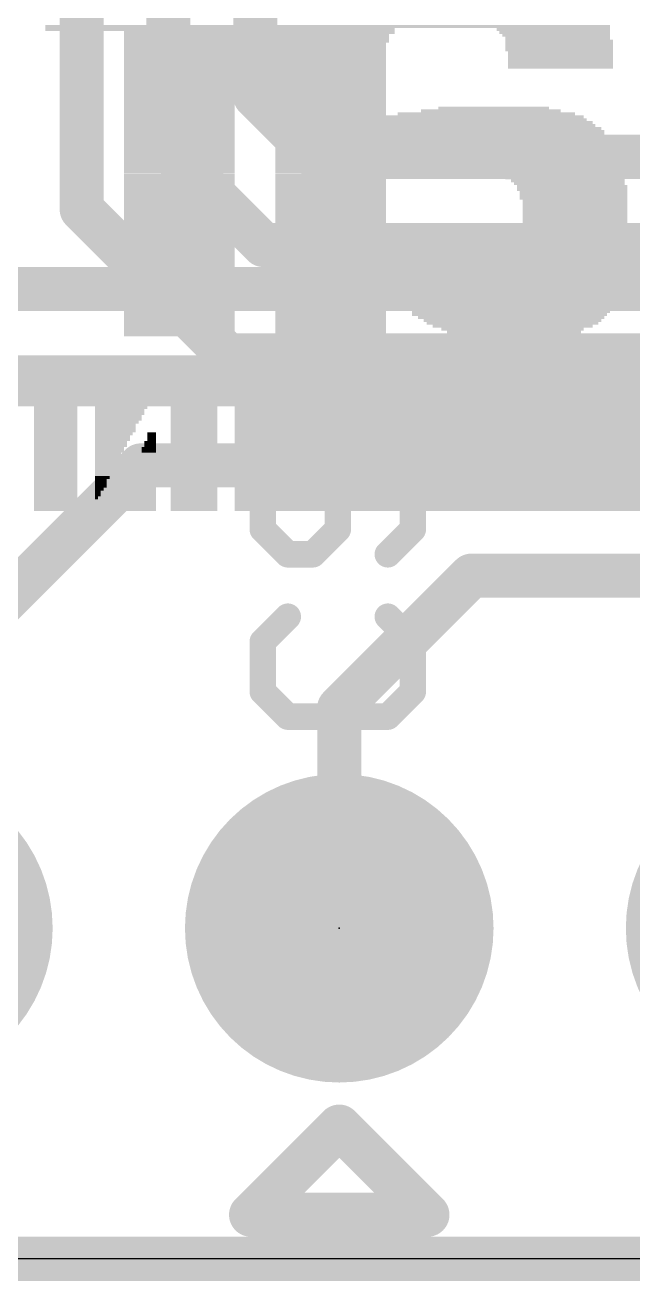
# Model space of a CAD drawing. Extents: x -0.1 to 49.3, y -0.1 to 40.8.
# Drawn here: x 22.32 to 25.82, y -0.13 to 7.11 of the extents above; entities that cross this region are included whole.
import ezdxf

# ---------------------------------------------------------------- set-up
doc = ezdxf.new("R2010")
doc.units = 0
for name, color, linetype in [('1', 12, 'CONTINUOUS'), ('16', 132, 'CONTINUOUS'), ('17', 110, 'CONTINUOUS'), ('20', 53, 'CONTINUOUS'), ('21', 40, 'CONTINUOUS'), ('22', 6, 'CONTINUOUS'), ('23', 53, 'CONTINUOUS')]:
    doc.layers.add(name, color=color, linetype=linetype)

# ---------------------------------------------------------------- blocks, each defined once
blk = doc.blocks.new('ROUNDP')
at = {"const_width": 0.5}
blk.add_lwpolyline([(0, -0.25, 1), (0, 0.25, 1), (0, -0.25)], format="xyb", dxfattribs=at)
blk = doc.blocks.new('RECT')
blk.add_solid([(-0.5, -0.5), (0.5, -0.5), (-0.5, 0.5), (0.5, 0.5)])

msp = doc.modelspace()

# ---------------------------------------------------------------- linework, layer by layer
at = {"layer": '1', "const_width": 0.254}
for points in [[(22.646, 9.268), (22.646, 6.048)], [(23.146, 9.268), (23.146, 6.39)], [(23.646, 9.268), (23.646, 6.699)], [(23.646, 6.699), (23.995, 6.35)], [(23.146, 6.39), (23.694, 5.842)], [(23.995, 6.35), (28.694, 6.35)], [(22.646, 6.048), (23.487, 5.207)], [(23.694, 5.842), (27.813, 5.842)], [(23.487, 5.207), (26.162, 5.207)]]:
    msp.add_lwpolyline(points, dxfattribs=at)
at = {"layer": '1', "const_width": 0.127}
for points in [[(23.6909, 6.7439, 1), (23.6011, 6.6541)], [(23.5825, 6.699, 1), (23.7095, 6.699)], [(23.1909, 6.4349, 1), (23.1011, 6.3451)], [(23.0825, 6.39, 1), (23.2095, 6.39)], [(23.995, 6.4135, 1), (23.995, 6.2865)], [(23.9501, 6.3051, 1), (24.0399, 6.3949)], [(22.6909, 6.0929, 1), (22.6011, 6.0031)], [(22.5825, 6.048, 1), (22.7095, 6.048)], [(23.694, 5.9055, 1), (23.694, 5.7785)], [(23.6491, 5.7971, 1), (23.7389, 5.8869)], [(23.487, 5.2705, 1), (23.487, 5.1435)], [(23.4421, 5.1621, 1), (23.5319, 5.2519)]]:
    msp.add_lwpolyline(points, format="xyb", dxfattribs=at)
at = {"layer": '16', "const_width": 0.254}
for points in [[(27.432, 5.588), (19.177, 5.588)], [(27.813, 5.08), (20.955, 5.08)], [(22.987, 4.572), (21.59, 3.175)], [(28.067, 4.572), (22.987, 4.572)], [(24.892, 3.937), (24.13, 3.175)], [(28.194, 3.937), (24.892, 3.937)], [(24.13, 3.175), (24.13, 1.905)], [(0, 0), (48.879, 0)]]:
    msp.add_lwpolyline(points, dxfattribs=at)
at = {"layer": '16', "const_width": 0.127}
for points in [[(22.987, 4.6355, 1), (22.987, 4.5085)], [(23.0319, 4.5271, 1), (22.9421, 4.6169)], [(24.892, 4.0005, 1), (24.892, 3.8735)], [(24.9369, 3.8921, 1), (24.8471, 3.9819)], [(24.1935, 3.175, 1), (24.0665, 3.175)], [(24.0851, 3.2199, 1), (24.1749, 3.1301)], [(24.0665, 1.905, 1), (24.1935, 1.905)]]:
    msp.add_lwpolyline(points, format="xyb", dxfattribs=at)
at = {"layer": '20'}
msp.add_line((45.72, 0), (2.54, 0), dxfattribs=at)
at = {"layer": '21'}
for points, const_width in [([(23.8335, 4.6359), (23.6895, 4.4919)], 0.1524), ([(24.1216, 4.4919), (24.2657, 4.6359)], 0.1524), ([(24.2657, 4.6359), (24.4097, 4.6359)], 0.1524), ([(24.4097, 4.6359), (24.5538, 4.4919)], 0.1524), ([(23.6895, 4.4919), (23.6895, 4.2038)], 0.1524), ([(24.1216, 4.2038), (24.1216, 4.4919)], 0.1524), ([(24.5538, 4.4919), (24.5538, 4.2038)], 0.1524), ([(23.6895, 4.2038), (23.8335, 4.0597)], 0.1524), ([(23.9776, 4.0597), (24.1216, 4.2038)], 0.1524), ([(24.5538, 4.2038), (24.4097, 4.0597)], 0.1524), ([(23.8335, 4.0597), (23.9776, 4.0597)], 0.1524), ([(23.8335, 3.7004), (23.6895, 3.5564)], 0.1524), ([(24.5538, 3.5564), (24.4097, 3.7004)], 0.1524), ([(23.6895, 3.5564), (23.6895, 3.2683)], 0.1524), ([(24.5538, 3.2683), (24.5538, 3.5564)], 0.1524), ([(23.6895, 3.2683), (23.8335, 3.1242)], 0.1524), ([(24.4097, 3.1242), (24.5538, 3.2683)], 0.1524), ([(23.8335, 3.1242), (24.4097, 3.1242)], 0.1524), ([(23.622, 0.254), (24.13, 0.762)], 0.254), ([(24.13, 0.762), (24.638, 0.254)], 0.254), ([(24.638, 0.254), (23.622, 0.254)], 0.254)]:
    msp.add_lwpolyline(points, dxfattribs=dict(at, const_width=const_width))
for points, const_width in [([(23.8605, 4.609, 1), (23.8066, 4.6629)], 0.0762), ([(24.2657, 4.674, 1), (24.2657, 4.5978)], 0.0762), ([(24.2926, 4.609, 1), (24.2387, 4.6629)], 0.0762), ([(24.4367, 4.6629, 1), (24.3828, 4.609)], 0.0762), ([(24.4097, 4.5978, 1), (24.4097, 4.674)], 0.0762), ([(23.7276, 4.4919, 1), (23.6514, 4.4919)], 0.0762), ([(24.1597, 4.4919, 1), (24.0835, 4.4919)], 0.0762), ([(24.5919, 4.4919, 1), (24.5157, 4.4919)], 0.0762), ([(23.6625, 4.5188, 1), (23.7164, 4.4649)], 0.0762), ([(24.0947, 4.5188, 1), (24.1486, 4.4649)], 0.0762), ([(24.5269, 4.4649, 1), (24.5807, 4.5188)], 0.0762), ([(23.7164, 4.2307, 1), (23.6625, 4.1768)], 0.0762), ([(24.1486, 4.1768, 1), (24.0947, 4.2307)], 0.0762), ([(24.5807, 4.1768, 1), (24.5269, 4.2307)], 0.0762), ([(23.6514, 4.2038, 1), (23.7276, 4.2038)], 0.0762), ([(24.0835, 4.2038, 1), (24.1597, 4.2038)], 0.0762), ([(24.5157, 4.2038, 1), (24.5919, 4.2038)], 0.0762), ([(23.8335, 4.0978, 1), (23.8335, 4.0216)], 0.0762), ([(23.8066, 4.0328, 1), (23.8605, 4.0867)], 0.0762), ([(23.9506, 4.0867, 1), (24.0045, 4.0328)], 0.0762), ([(23.9776, 4.0216, 1), (23.9776, 4.0978)], 0.0762), ([(24.3828, 4.0867, 1), (24.4367, 4.0328)], 0.0762), ([(23.8605, 3.6735, 1), (23.8066, 3.7274)], 0.0762), ([(24.4367, 3.7274, 1), (24.3828, 3.6735)], 0.0762), ([(23.6625, 3.5833, 1), (23.7164, 3.5294)], 0.0762), ([(23.7276, 3.5564, 1), (23.6514, 3.5564)], 0.0762), ([(24.5919, 3.5564, 1), (24.5157, 3.5564)], 0.0762), ([(24.5269, 3.5294, 1), (24.5807, 3.5833)], 0.0762), ([(23.7164, 3.2952, 1), (23.6625, 3.2413)], 0.0762), ([(24.5807, 3.2413, 1), (24.5269, 3.2952)], 0.0762), ([(23.6514, 3.2683, 1), (23.7276, 3.2683)], 0.0762), ([(24.5157, 3.2683, 1), (24.5919, 3.2683)], 0.0762), ([(23.8335, 3.1623, 1), (23.8335, 3.0861)], 0.0762), ([(23.8066, 3.0973, 1), (23.8605, 3.1511)], 0.0762), ([(24.3828, 3.1511, 1), (24.4367, 3.0973)], 0.0762), ([(24.4097, 3.0861, 1), (24.4097, 3.1623)], 0.0762), ([(24.1749, 0.8069, 1), (24.0851, 0.7171)], 0.127), ([(24.1749, 0.7171, 1), (24.0851, 0.8069)], 0.127), ([(23.622, 0.3175, 1), (23.622, 0.1905)], 0.127), ([(23.5771, 0.2989, 1), (23.6669, 0.2091)], 0.127), ([(24.5931, 0.2091, 1), (24.6829, 0.2989)], 0.127), ([(24.638, 0.1905, 1), (24.638, 0.3175)], 0.127)]:
    msp.add_lwpolyline(points, format="xyb", dxfattribs=dict(at, const_width=const_width))
at = {"layer": '23'}
msp.add_point((24.13, 1.905), dxfattribs=at)

# ---------------------------------------------------------------- block references
at = {"layer": '17', "xscale": 1.778, "yscale": 1.778, "rotation": 270}
for p in [(21.59, 1.905), (21.59, 1.905), (24.13, 1.905), (24.13, 1.905), (26.67, 1.905), (26.67, 1.905)]:
    msp.add_blockref('ROUNDP', p, dxfattribs=at)
at = {"layer": '22', "rotation": 180}
for p, xscale, yscale in [((22.9825, 7.1008), 1.0897, 0.0168), ((22.9825, 7.0841), 1.0897, 0.0167), ((24.7259, 7.1008), 1.9278, 0.0168), ((24.1057, 7.0841), 0.6873, 0.0167), ((25.3629, 7.0841), 0.6538, 0.0167), ((23.2088, 7.0673), 0.6371, 0.0168), ((23.2088, 7.0506), 0.6371, 0.0167), ((23.2088, 7.0338), 0.6371, 0.0168), ((23.2088, 7.017), 0.6371, 0.0168), ((24.1057, 7.0673), 0.6873, 0.0168), ((24.0889, 7.0506), 0.6537, 0.0167), ((24.0889, 7.0338), 0.6537, 0.0168), ((24.0889, 7.017), 0.6537, 0.0168), ((25.3713, 7.0673), 0.637, 0.0168), ((25.3797, 7.0506), 0.6203, 0.0167), ((25.388, 7.0338), 0.6035, 0.0168), ((25.3965, 7.017), 0.6203, 0.0168), ((23.2088, 7.0003), 0.6371, 0.0167), ((23.2088, 6.9835), 0.6371, 0.0168), ((23.2088, 6.9667), 0.6371, 0.0168), ((23.2088, 6.95), 0.6371, 0.0167), ((24.0805, 7.0003), 0.637, 0.0167), ((24.0805, 6.9835), 0.637, 0.0168), ((24.0805, 6.9667), 0.637, 0.0168), ((24.0805, 6.95), 0.637, 0.0167), ((25.3965, 7.0003), 0.6203, 0.0167), ((25.3965, 6.9835), 0.6203, 0.0168), ((25.3965, 6.9667), 0.6203, 0.0168), ((25.4048, 6.95), 0.6035, 0.0167), ((23.2088, 6.9332), 0.6371, 0.0168), ((23.2088, 6.9164), 0.6371, 0.0168), ((23.2088, 6.8997), 0.6371, 0.0167), ((23.2088, 6.8829), 0.6371, 0.0168), ((23.2088, 6.8661), 0.6371, 0.0168), ((24.0805, 6.9332), 0.637, 0.0168), ((24.0805, 6.9164), 0.637, 0.0168), ((24.0805, 6.8997), 0.637, 0.0167), ((24.0805, 6.8829), 0.637, 0.0168), ((24.0805, 6.8661), 0.637, 0.0168), ((25.4048, 6.9332), 0.6035, 0.0168), ((25.4048, 6.9164), 0.6035, 0.0168), ((25.4048, 6.8997), 0.6035, 0.0167), ((25.4048, 6.8829), 0.6035, 0.0168), ((25.4048, 6.8661), 0.6035, 0.0168), ((23.2088, 6.8494), 0.6371, 0.0167), ((23.2088, 6.8326), 0.6371, 0.0168), ((23.2088, 6.8159), 0.6371, 0.0167), ((23.2088, 6.7991), 0.6371, 0.0168), ((24.0805, 6.8494), 0.637, 0.0167), ((24.0805, 6.8326), 0.637, 0.0168), ((24.0805, 6.8159), 0.637, 0.0167), ((24.0805, 6.7991), 0.637, 0.0168), ((23.2088, 6.7823), 0.6371, 0.0168), ((23.2088, 6.7656), 0.6371, 0.0167), ((23.2088, 6.7488), 0.6371, 0.0168), ((23.2088, 6.732), 0.6371, 0.0168), ((24.0805, 6.7823), 0.637, 0.0168), ((24.0805, 6.7656), 0.637, 0.0167), ((24.0805, 6.7488), 0.637, 0.0168), ((24.0805, 6.732), 0.637, 0.0168), ((23.2088, 6.7153), 0.6371, 0.0167), ((23.2088, 6.6985), 0.6371, 0.0168), ((23.2088, 6.6817), 0.6371, 0.0168), ((23.2088, 6.665), 0.6371, 0.0167), ((24.0805, 6.7153), 0.637, 0.0167), ((24.0805, 6.6985), 0.637, 0.0168), ((24.0805, 6.6817), 0.637, 0.0168), ((24.0805, 6.665), 0.637, 0.0167), ((23.2088, 6.6482), 0.6371, 0.0168), ((23.2088, 6.6315), 0.6371, 0.0167), ((23.2088, 6.6147), 0.6371, 0.0168), ((23.2088, 6.5979), 0.6371, 0.0168), ((23.2088, 6.5812), 0.6371, 0.0167), ((24.0805, 6.6482), 0.637, 0.0168), ((24.0805, 6.6315), 0.637, 0.0167), ((24.0805, 6.6147), 0.637, 0.0168), ((24.0805, 6.5979), 0.637, 0.0168), ((24.6505, 6.5812), 1.7769, 0.0167), ((24.9773, 6.5979), 1.0226, 0.0168), ((25.0025, 6.6147), 0.8046, 0.0168), ((25.0192, 6.6315), 0.6371, 0.0167), ((23.2088, 6.5644), 0.6371, 0.0168), ((23.2088, 6.5476), 0.6371, 0.0168), ((23.2088, 6.5309), 0.6371, 0.0167), ((23.2088, 6.5141), 0.6371, 0.0168), ((24.6589, 6.5644), 1.7937, 0.0168), ((24.6756, 6.5476), 1.8272, 0.0168), ((24.684, 6.5309), 1.844, 0.0167), ((24.7008, 6.5141), 1.8775, 0.0168), ((23.2088, 6.4973), 0.6371, 0.0168), ((23.2088, 6.4806), 0.6371, 0.0167), ((23.2088, 6.4638), 0.6371, 0.0168), ((23.2088, 6.447), 0.6371, 0.0168), ((24.7092, 6.4973), 1.8943, 0.0168), ((24.7092, 6.4806), 1.8943, 0.0167), ((24.7175, 6.4638), 1.911, 0.0168), ((24.7259, 6.447), 1.9278, 0.0168), ((23.2088, 6.4303), 0.6371, 0.0167), ((23.2088, 6.4135), 0.6371, 0.0168), ((23.2088, 6.3967), 0.6371, 0.0167), ((23.2088, 6.38), 0.6371, 0.0168), ((23.2088, 6.3632), 0.6371, 0.0168), ((24.7343, 6.4303), 1.9446, 0.0167), ((24.7343, 6.4135), 1.9446, 0.0168), ((24.7427, 6.3967), 1.9613, 0.0167), ((24.7427, 6.38), 1.9613, 0.0168), ((24.7511, 6.3632), 1.9781, 0.0168), ((23.2088, 6.3464), 0.6371, 0.0167), ((23.2088, 6.3297), 0.6371, 0.0168), ((23.2088, 6.3129), 0.6371, 0.0168), ((23.2088, 6.2961), 0.6371, 0.0167), ((24.7595, 6.3129), 1.9949, 0.0168), ((24.7595, 6.2961), 1.9949, 0.0167), ((24.7511, 6.3464), 1.9781, 0.0167), ((24.7511, 6.3297), 1.9781, 0.0168), ((23.2088, 6.2794), 0.6371, 0.0168), ((23.2088, 6.2626), 0.6371, 0.0168), ((23.2088, 6.2458), 0.6371, 0.0167), ((23.2088, 6.2291), 0.6371, 0.0168), ((24.7595, 6.2794), 1.9949, 0.0168), ((24.7595, 6.2626), 1.9949, 0.0168), ((24.0805, 6.2458), 0.637, 0.0167), ((24.0805, 6.2291), 0.637, 0.0168), ((25.4048, 6.2458), 0.7376, 0.0167), ((25.43, 6.2291), 0.6873, 0.0168), ((23.2088, 6.2124), 0.6371, 0.0167), ((23.2088, 6.1956), 0.6371, 0.0168), ((23.2088, 6.1788), 0.6371, 0.0168), ((23.2088, 6.1621), 0.6371, 0.0167), ((23.2088, 6.1453), 0.6371, 0.0168), ((24.0805, 6.2124), 0.637, 0.0167), ((24.0805, 6.1956), 0.637, 0.0168), ((24.0805, 6.1788), 0.637, 0.0168), ((24.0805, 6.1621), 0.637, 0.0167), ((24.0805, 6.1453), 0.637, 0.0168), ((25.4467, 6.2124), 0.6538, 0.0167), ((25.4551, 6.1956), 0.637, 0.0168), ((25.4719, 6.1788), 0.637, 0.0168), ((25.4719, 6.1621), 0.637, 0.0167), ((25.4803, 6.1453), 0.6203, 0.0168), ((23.2088, 6.1285), 0.6371, 0.0168), ((23.2088, 6.1118), 0.6371, 0.0167), ((23.2088, 6.095), 0.6371, 0.0168), ((23.2088, 6.0782), 0.6371, 0.0168), ((24.0805, 6.1285), 0.637, 0.0168), ((24.0805, 6.1118), 0.637, 0.0167), ((24.0805, 6.095), 0.637, 0.0168), ((24.0805, 6.0782), 0.637, 0.0168), ((25.4803, 6.1285), 0.6203, 0.0168), ((25.4803, 6.1118), 0.6203, 0.0167), ((25.4886, 6.095), 0.6035, 0.0168), ((25.4886, 6.0782), 0.6035, 0.0168), ((23.2088, 6.0615), 0.6371, 0.0167), ((23.2088, 6.0447), 0.6371, 0.0168), ((23.2088, 6.0279), 0.6371, 0.0168), ((23.2088, 6.0112), 0.6371, 0.0167), ((24.0805, 6.0615), 0.637, 0.0167), ((24.0805, 6.0447), 0.637, 0.0168), ((24.0805, 6.0279), 0.637, 0.0168), ((24.0805, 6.0112), 0.637, 0.0167), ((25.4886, 6.0615), 0.6035, 0.0167), ((25.4886, 6.0447), 0.6035, 0.0168), ((25.4886, 6.0279), 0.6035, 0.0168), ((25.4886, 6.0112), 0.6035, 0.0167), ((23.2088, 5.9944), 0.6371, 0.0168), ((23.2088, 5.9777), 0.6371, 0.0167), ((23.2088, 5.9609), 0.6371, 0.0168), ((23.2088, 5.9441), 0.6371, 0.0168), ((23.2088, 5.9274), 0.6371, 0.0167), ((24.0805, 5.9944), 0.637, 0.0168), ((24.0805, 5.9777), 0.637, 0.0167), ((24.0805, 5.9609), 0.637, 0.0168), ((24.0805, 5.9441), 0.637, 0.0168), ((24.0805, 5.9274), 0.637, 0.0167), ((25.4886, 5.9944), 0.6035, 0.0168), ((25.4886, 5.9777), 0.6035, 0.0167), ((25.4886, 5.9609), 0.6035, 0.0168), ((25.4886, 5.9441), 0.6035, 0.0168), ((25.4886, 5.9274), 0.6035, 0.0167), ((23.2088, 5.9106), 0.6371, 0.0168), ((23.2088, 5.8938), 0.6371, 0.0168), ((23.2088, 5.8771), 0.6371, 0.0167), ((23.2088, 5.8603), 0.6371, 0.0168), ((24.0805, 5.9106), 0.637, 0.0168), ((24.0805, 5.8938), 0.637, 0.0168), ((24.0889, 5.8771), 0.6537, 0.0167), ((24.1057, 5.8603), 0.6873, 0.0168), ((25.4803, 5.8938), 0.6203, 0.0168), ((25.4803, 5.8771), 0.6203, 0.0167), ((25.4803, 5.8603), 0.6203, 0.0168), ((25.4886, 5.9106), 0.6035, 0.0168), ((23.2088, 5.8435), 0.6371, 0.0168), ((23.2088, 5.8268), 0.6371, 0.0167), ((23.2088, 5.81), 0.6371, 0.0168), ((23.2088, 5.7933), 0.6371, 0.0167), ((24.1308, 5.8435), 0.7376, 0.0168), ((24.1392, 5.8268), 0.7543, 0.0167), ((24.1643, 5.81), 0.8046, 0.0168), ((24.2062, 5.7933), 0.8884, 0.0167), ((25.4468, 5.7933), 0.6873, 0.0167), ((25.4635, 5.81), 0.6538, 0.0168), ((25.4719, 5.8435), 0.637, 0.0168), ((25.4719, 5.8268), 0.637, 0.0167), ((23.2088, 5.7765), 0.6371, 0.0168), ((23.2088, 5.7597), 0.6371, 0.0168), ((23.2088, 5.743), 0.6371, 0.0167), ((23.2088, 5.7262), 0.6371, 0.0168), ((23.2088, 5.7094), 0.6371, 0.0168), ((24.7762, 5.7597), 2.0284, 0.0168), ((24.7762, 5.743), 2.0284, 0.0167), ((24.7762, 5.7262), 2.0284, 0.0168), ((24.7678, 5.7094), 2.0116, 0.0168), ((24.2314, 5.7765), 0.9387, 0.0168), ((25.4383, 5.7765), 0.7041, 0.0168), ((23.2088, 5.6927), 0.6371, 0.0167), ((23.2088, 5.6759), 0.6371, 0.0168), ((23.2088, 5.6591), 0.6371, 0.0168), ((23.2088, 5.6424), 0.6371, 0.0167), ((24.7678, 5.6927), 2.0116, 0.0167), ((24.7678, 5.6759), 2.0116, 0.0168), ((24.7678, 5.6591), 2.0116, 0.0168), ((24.7595, 5.6424), 1.9949, 0.0167), ((23.2088, 5.6256), 0.6371, 0.0168), ((23.2088, 5.6088), 0.6371, 0.0168), ((23.2088, 5.5921), 0.6371, 0.0167), ((23.2088, 5.5753), 0.6371, 0.0168), ((24.7595, 5.6256), 1.9949, 0.0168), ((24.7595, 5.6088), 1.9949, 0.0168), ((24.7595, 5.5921), 1.9949, 0.0167), ((24.7511, 5.5753), 1.9781, 0.0168), ((23.2088, 5.5586), 0.6371, 0.0167), ((23.2088, 5.5418), 0.6371, 0.0168), ((23.2088, 5.525), 0.6371, 0.0168), ((23.2088, 5.5083), 0.6371, 0.0167), ((23.2088, 5.4915), 0.6371, 0.0168), ((24.0805, 5.5586), 0.637, 0.0167), ((24.0805, 5.5418), 0.637, 0.0168), ((24.0805, 5.525), 0.637, 0.0168), ((24.0805, 5.5083), 0.637, 0.0167), ((24.0805, 5.4915), 0.637, 0.0168), ((25.0779, 5.5586), 1.3244, 0.0167), ((25.0779, 5.5418), 1.3244, 0.0168), ((25.0863, 5.525), 1.274, 0.0168), ((25.0863, 5.5083), 1.2406, 0.0167), ((25.0947, 5.4915), 1.2238, 0.0168), ((23.2088, 5.4747), 0.6371, 0.0168), ((23.2088, 5.458), 0.6371, 0.0167), ((23.2088, 5.4412), 0.6371, 0.0168), ((23.2088, 5.4244), 0.6371, 0.0168), ((24.0805, 5.4747), 0.637, 0.0168), ((24.0805, 5.458), 0.637, 0.0167), ((24.0805, 5.4412), 0.637, 0.0168), ((24.0805, 5.4244), 0.637, 0.0168), ((25.1115, 5.4747), 1.1903, 0.0168), ((25.1198, 5.458), 1.1399, 0.0167), ((25.1115, 5.4412), 1.1231, 0.0168), ((25.1198, 5.4244), 1.0729, 0.0168), ((23.2088, 5.4077), 0.6371, 0.0167), ((23.2088, 5.3909), 0.6371, 0.0168), ((23.2088, 5.3742), 0.6371, 0.0167), ((23.2088, 5.3574), 0.6371, 0.0168), ((24.0805, 5.4077), 0.637, 0.0167), ((24.0805, 5.3909), 0.637, 0.0168), ((24.0805, 5.3742), 0.637, 0.0167), ((24.0805, 5.3574), 0.637, 0.0168), ((25.1282, 5.4077), 1.0226, 0.0167), ((25.1283, 5.3909), 0.9891, 0.0168), ((25.1282, 5.3742), 0.922, 0.0167), ((25.1282, 5.3574), 0.8214, 0.0168), ((23.2088, 5.3406), 0.6371, 0.0168), ((23.2088, 5.3239), 0.6371, 0.0167), ((24.0805, 5.3406), 0.637, 0.0168), ((24.0805, 5.3239), 0.637, 0.0167), ((25.1366, 5.3406), 0.7712, 0.0168), ((25.1282, 5.3239), 0.5868, 0.0167), ((23.368, 5.0053), 13.998, 0.0168), ((23.368, 4.9886), 13.998, 0.0167), ((23.368, 4.9718), 13.998, 0.0168), ((23.368, 4.955), 13.998, 0.0167), ((23.368, 4.9383), 13.998, 0.0168), ((23.368, 4.9215), 13.998, 0.0168), ((22.4962, 4.9047), 0.2515, 0.0167), ((22.4962, 4.888), 0.2515, 0.0168), ((22.4962, 4.8712), 0.2515, 0.0168), ((22.4962, 4.8544), 0.2515, 0.0167), ((22.8651, 4.888), 0.285, 0.0168), ((22.8651, 4.8712), 0.285, 0.0168), ((22.8567, 4.8544), 0.2682, 0.0167), ((22.8735, 4.9047), 0.3017, 0.0167), ((23.2926, 4.9047), 0.2683, 0.0167), ((23.2926, 4.888), 0.2683, 0.0168), ((23.2926, 4.8712), 0.2683, 0.0168), ((23.2926, 4.8544), 0.2683, 0.0167), ((26.9472, 4.9047), 6.8397, 0.0167), ((26.9472, 4.888), 6.8397, 0.0168), ((26.9472, 4.8712), 6.8397, 0.0168), ((26.9472, 4.8544), 6.8397, 0.0167), ((22.4962, 4.8377), 0.2515, 0.0168), ((22.4962, 4.8209), 0.2515, 0.0168), ((22.4962, 4.8041), 0.2515, 0.0167), ((22.4962, 4.7874), 0.2515, 0.0168), ((22.4962, 4.7706), 0.2515, 0.0168), ((22.8567, 4.8377), 0.2682, 0.0168), ((22.8483, 4.8209), 0.2514, 0.0168), ((22.84, 4.8041), 0.2347, 0.0167), ((22.84, 4.7874), 0.2347, 0.0168), ((22.84, 4.7706), 0.2347, 0.0168), ((23.2926, 4.8377), 0.2683, 0.0168), ((23.2926, 4.8209), 0.2683, 0.0168), ((23.2926, 4.8041), 0.2683, 0.0167), ((23.2926, 4.7874), 0.2683, 0.0168), ((23.2926, 4.7706), 0.2683, 0.0168), ((26.9472, 4.8377), 6.8397, 0.0168), ((26.9472, 4.8209), 6.8397, 0.0168), ((26.9472, 4.8041), 6.8397, 0.0167), ((26.9472, 4.7874), 6.8397, 0.0168), ((26.9472, 4.7706), 6.8397, 0.0168), ((22.4962, 4.7538), 0.2515, 0.0167), ((22.4962, 4.7371), 0.2515, 0.0168), ((22.4962, 4.7203), 0.2515, 0.0167), ((22.4962, 4.7036), 0.2515, 0.0168), ((22.8232, 4.7371), 0.2012, 0.0168), ((22.8232, 4.7203), 0.2012, 0.0167), ((22.8148, 4.7036), 0.1844, 0.0168), ((22.8316, 4.7538), 0.2179, 0.0167), ((23.0411, 4.7036), 0.067, 0.0168), ((23.0495, 4.7538), 0.0503, 0.0167), ((23.0495, 4.7371), 0.0503, 0.0168), ((23.0495, 4.7203), 0.0503, 0.0167), ((23.2926, 4.7538), 0.2683, 0.0167), ((23.2926, 4.7371), 0.2683, 0.0168), ((23.2926, 4.7203), 0.2683, 0.0167), ((23.2926, 4.7036), 0.2683, 0.0168), ((26.9472, 4.7538), 6.8397, 0.0167), ((26.9472, 4.7371), 6.8397, 0.0168), ((26.9472, 4.7203), 6.8397, 0.0167), ((26.9472, 4.7036), 6.8397, 0.0168), ((22.4962, 4.6868), 0.2515, 0.0168), ((22.4962, 4.67), 0.2515, 0.0167), ((22.4962, 4.6533), 0.2515, 0.0168), ((22.4962, 4.6365), 0.2515, 0.0168), ((22.798, 4.6365), 0.1509, 0.0168), ((22.8148, 4.6868), 0.1844, 0.0168), ((22.8064, 4.67), 0.1676, 0.0167), ((22.8064, 4.6533), 0.1676, 0.0168), ((23.0243, 4.6365), 0.1006, 0.0168), ((23.0327, 4.67), 0.0838, 0.0167), ((23.0327, 4.6533), 0.0838, 0.0168), ((23.0411, 4.6868), 0.067, 0.0168), ((23.2926, 4.6868), 0.2683, 0.0168), ((23.2926, 4.67), 0.2683, 0.0167), ((23.2926, 4.6533), 0.2683, 0.0168), ((23.2926, 4.6365), 0.2683, 0.0168), ((26.9472, 4.6868), 6.8397, 0.0168), ((26.9472, 4.67), 6.8397, 0.0167), ((26.9472, 4.6533), 6.8397, 0.0168), ((26.9472, 4.6365), 6.8397, 0.0168), ((22.4962, 4.6197), 0.2515, 0.0167), ((22.4962, 4.603), 0.2515, 0.0168), ((22.4962, 4.5862), 0.2515, 0.0168), ((22.4962, 4.5694), 0.2515, 0.0167), ((22.4962, 4.5527), 0.2515, 0.0168), ((22.798, 4.6197), 0.1509, 0.0167), ((22.7897, 4.603), 0.1341, 0.0168), ((22.7813, 4.5862), 0.1173, 0.0168), ((22.7813, 4.5694), 0.1173, 0.0167), ((22.7813, 4.5527), 0.1173, 0.0168), ((23.0076, 4.5694), 0.1341, 0.0167), ((23.0076, 4.5527), 0.1341, 0.0168), ((23.016, 4.603), 0.1173, 0.0168), ((23.016, 4.5862), 0.1173, 0.0168), ((23.0243, 4.6197), 0.1006, 0.0167), ((23.2926, 4.6197), 0.2683, 0.0167), ((23.2926, 4.603), 0.2683, 0.0168), ((23.2926, 4.5862), 0.2683, 0.0168), ((23.2926, 4.5694), 0.2683, 0.0167), ((23.2926, 4.5527), 0.2683, 0.0168), ((26.9472, 4.6197), 6.8397, 0.0167), ((26.9472, 4.603), 6.8397, 0.0168), ((26.9472, 4.5862), 6.8397, 0.0168), ((26.9472, 4.5694), 6.8397, 0.0167), ((26.9472, 4.5527), 6.8397, 0.0168), ((22.4962, 4.536), 0.2515, 0.0167), ((22.4962, 4.5192), 0.2515, 0.0168), ((22.4962, 4.5024), 0.2515, 0.0168), ((22.4962, 4.4857), 0.2515, 0.0167), ((22.7729, 4.536), 0.1006, 0.0167), ((22.7729, 4.5192), 0.1006, 0.0168), ((22.7645, 4.5024), 0.0838, 0.0168), ((22.7561, 4.4857), 0.067, 0.0167), ((22.9824, 4.4857), 0.1844, 0.0167), ((22.9908, 4.5024), 0.1676, 0.0168), ((22.9992, 4.536), 0.1508, 0.0167), ((22.9992, 4.5192), 0.1508, 0.0168), ((23.2926, 4.536), 0.2683, 0.0167), ((23.2926, 4.5192), 0.2683, 0.0168), ((23.2926, 4.5024), 0.2683, 0.0168), ((23.2926, 4.4857), 0.2683, 0.0167), ((26.9472, 4.536), 6.8397, 0.0167), ((26.9472, 4.5192), 6.8397, 0.0168), ((26.9472, 4.5024), 6.8397, 0.0168), ((26.9472, 4.4857), 6.8397, 0.0167), ((22.4962, 4.4689), 0.2515, 0.0168), ((22.4962, 4.4521), 0.2515, 0.0168), ((22.4962, 4.4354), 0.2515, 0.0167), ((22.4962, 4.4186), 0.2515, 0.0168), ((22.7477, 4.4354), 0.0503, 0.0167), ((22.7561, 4.4689), 0.067, 0.0168), ((22.7561, 4.4521), 0.067, 0.0168), ((22.7394, 4.4186), 0.0335, 0.0168), ((22.9657, 4.4186), 0.2179, 0.0168), ((22.9741, 4.4521), 0.2011, 0.0168), ((22.9741, 4.4354), 0.2011, 0.0167), ((22.9824, 4.4689), 0.1844, 0.0168), ((23.2926, 4.4689), 0.2683, 0.0168), ((23.2926, 4.4521), 0.2683, 0.0168), ((23.2926, 4.4354), 0.2683, 0.0167), ((23.2926, 4.4186), 0.2683, 0.0168), ((26.9472, 4.4689), 6.8397, 0.0168), ((26.9472, 4.4521), 6.8397, 0.0168), ((26.9472, 4.4354), 6.8397, 0.0167), ((26.9472, 4.4186), 6.8397, 0.0168), ((22.4962, 4.4018), 0.2515, 0.0168), ((22.4962, 4.3851), 0.2515, 0.0167), ((22.4962, 4.3683), 0.2515, 0.0168), ((22.4962, 4.3515), 0.2515, 0.0168), ((22.4962, 4.3348), 0.2515, 0.0167), ((22.7309, 4.3851), 0.0167, 0.0167), ((22.7394, 4.4018), 0.0335, 0.0168), ((22.9489, 4.3515), 0.2514, 0.0168), ((22.9489, 4.3348), 0.2514, 0.0167), ((22.9573, 4.3851), 0.2347, 0.0167), ((22.9573, 4.3683), 0.2347, 0.0168), ((22.9657, 4.4018), 0.2179, 0.0168), ((23.2926, 4.4018), 0.2683, 0.0168), ((23.2926, 4.3851), 0.2683, 0.0167), ((23.2926, 4.3683), 0.2683, 0.0168), ((23.2926, 4.3515), 0.2683, 0.0168), ((23.2926, 4.3348), 0.2683, 0.0167), ((26.9472, 4.4018), 6.8397, 0.0168), ((26.9472, 4.3851), 6.8397, 0.0167), ((26.9472, 4.3683), 6.8397, 0.0168), ((26.9472, 4.3515), 6.8397, 0.0168), ((26.9472, 4.3348), 6.8397, 0.0167), ((22.4962, 4.318), 0.2515, 0.0168), ((22.9405, 4.318), 0.2682, 0.0168), ((23.2926, 4.318), 0.2683, 0.0168), ((26.9472, 4.318), 6.8397, 0.0168)]:
    msp.add_blockref('RECT', p, dxfattribs=dict(at, xscale=xscale, yscale=yscale))

doc.saveas('drawing.dxf')
